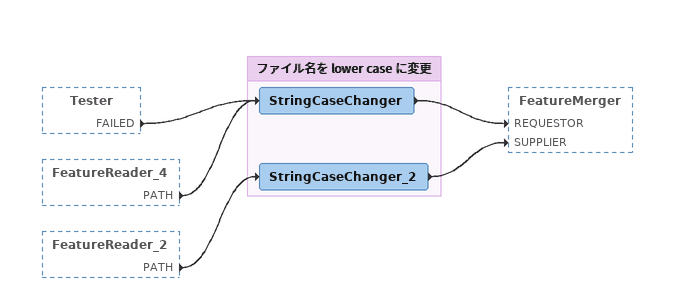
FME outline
Tester [outside]
    FAILED -> StringCaseChanger
FeatureReader_4 [outside]
    PATH -> StringCaseChanger
FeatureReader_2 [outside]
    PATH -> StringCaseChanger_2

Bookmark: ファイル名を lower case に変更
StringCaseChanger
    -> FeatureMerger [REQUESTOR]
StringCaseChanger_2
    -> FeatureMerger [SUPPLIER]
